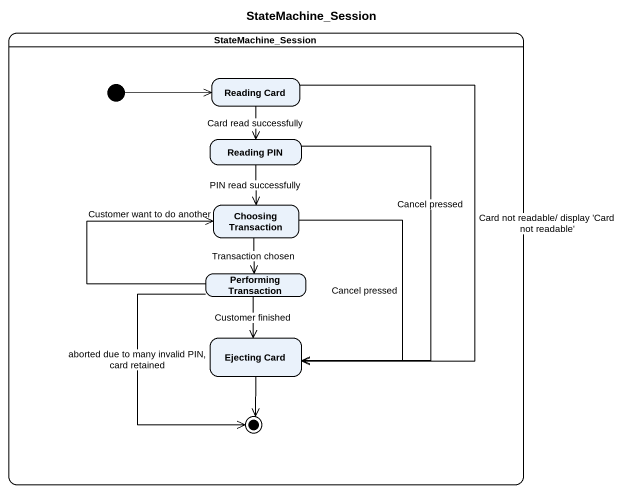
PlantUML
@startuml
title StateMachine_Session
hide empty description
state StateMachine_Session {
  state "Reading Card" as Reading_Card
  state "Reading PIN" as Reading_PIN
  state "Choosing Transaction" as Choosing_Transaction
  state "Performing Transaction" as Performing_Transaction
  state "Ejecting Card" as Ejecting_Card
  [*] -right-> Reading_Card
  Performing_Transaction --> [*] : aborted due to many invalid PIN, card retained
  Ejecting_Card --> [*]
}
Reading_Card --> Reading_PIN : Card read successfully
Reading_Card --> Ejecting_Card : Card not readable/ display 'Card not readable'
Reading_PIN --> Choosing_Transaction : PIN read successfully
Reading_PIN --> Ejecting_Card : Cancel pressed
Choosing_Transaction --> Performing_Transaction : Transaction chosen
Choosing_Transaction --> Ejecting_Card : Cancel pressed
Performing_Transaction -up-> Choosing_Transaction : Customer want to do another
Performing_Transaction --> Ejecting_Card : Customer finished
@enduml
